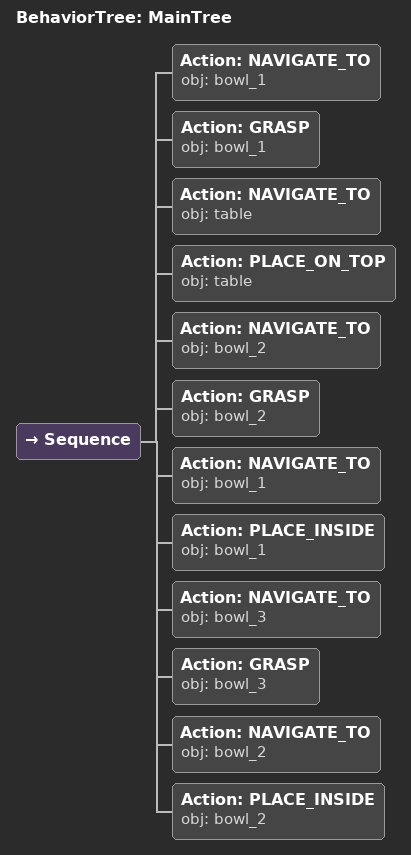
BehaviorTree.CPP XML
<root main_tree_to_execute="MainTree">
  <BehaviorTree ID="MainTree">
    <Sequence>
      <!-- Navigate to bowl_1 -->
      <Action ID="NAVIGATE_TO" obj="bowl_1"/>
      <!-- Grasp bowl_1 -->
      <Action ID="GRASP" obj="bowl_1"/>
      <!-- Navigate to table -->
      <Action ID="NAVIGATE_TO" obj="table"/>
      <!-- Place on table -->
      <Action ID="PLACE_ON_TOP" obj="table"/>
      <!-- Navigate to bowl_2 -->
      <Action ID="NAVIGATE_TO" obj="bowl_2"/>
      <!-- Grasp bowl_2 -->
      <Action ID="GRASP" obj="bowl_2"/>
      <!-- Navigate to bowl_1 (place bowl_2 into bowl_1 to stack) -->
      <Action ID="NAVIGATE_TO" obj="bowl_1"/>
      <!-- Place bowl_2 inside bowl_1 -->
      <Action ID="PLACE_INSIDE" obj="bowl_1"/>
      <!-- Navigate to bowl_3 -->
      <Action ID="NAVIGATE_TO" obj="bowl_3"/>
      <!-- Grasp bowl_3 -->
      <Action ID="GRASP" obj="bowl_3"/>
      <!-- Navigate to bowl_2 (place bowl_3 into previous nested bowl) -->
      <Action ID="NAVIGATE_TO" obj="bowl_2"/>
      <!-- Place bowl_3 inside bowl_2 -->
      <Action ID="PLACE_INSIDE" obj="bowl_2"/>
    </Sequence>
  </BehaviorTree>
</root>
